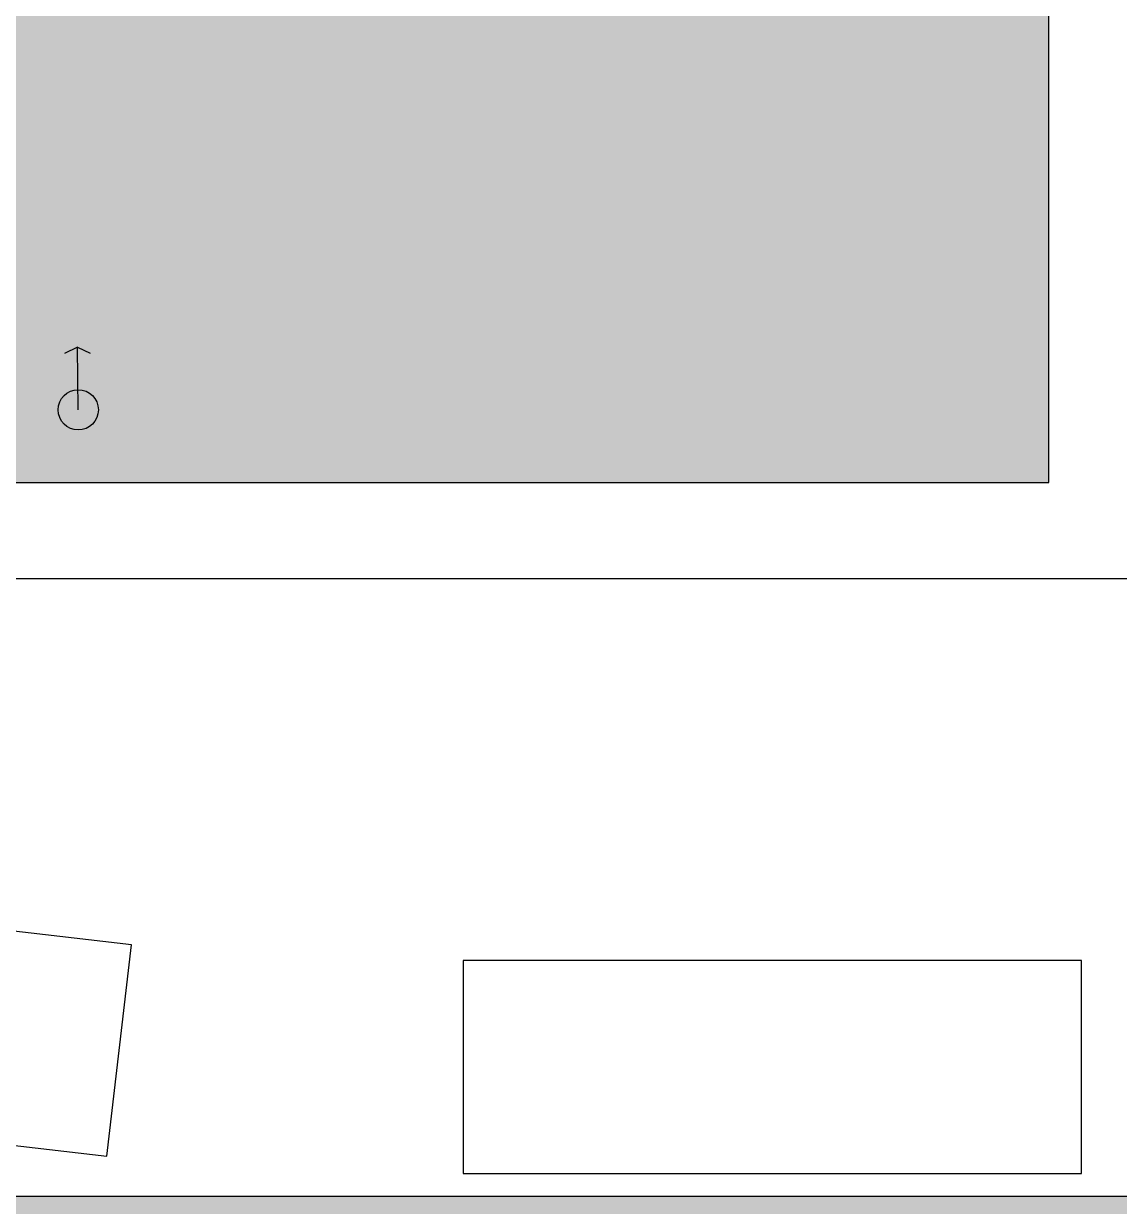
# Model space of a CAD drawing. Header units: millimetres. Extents: x 13722 to 114356, y -17117 to 61088.
# Drawn here: x 73308 to 76499, y 7934 to 11380 of the extents above; entities that cross this region are included whole.
import ezdxf

# ---------------------------------------------------------------- set-up
doc = ezdxf.new("R2010")
doc.units = ezdxf.units.MM
for name, color, linetype in [('01', 3, 'Continuous'), ('03', 8, 'Continuous'), ('03_lighting', 3, 'Continuous')]:
    doc.layers.add(name, color=color, linetype=linetype)

msp = doc.modelspace()

# ---------------------------------------------------------------- hatches: boundary and pattern name
at = {"layer": '01', "lineweight": -2, "true_color": 0x999b37}
h = msp.add_hatch(dxfattribs=at)
h.set_pattern_fill('AR-SAND', color=55, scale=5)
h.set_pattern_definition([(37.5, (-19358.14, 21727.48), (-8.00016, 244.7066), [0, -193.04, 0, -215.9, 0, -206.375]), (7.5, (-19358.14, 21727.48), (224.7616, 358.4126), [0, -104.14, 0, -173.99, 0, -66.675]), (327.5, (-19514.35, 21727.48), (395.4962, 0.7186), [0, -63.5, 0, -228.6, 0, -298.45]), (317.5, (-19514.35, 21727.48), (381.7782, 111.4647), [0, -31.75, 0, -149.86, 0, -171.45])])
h.paths.add_polyline_path([(70453.8, 12983.3), (70453.8, 10764.6), (72599.6, 10043.3), (76293.8, 10043.3), (76293.8, 12983.3)], flags=17)
h.paths.add_polyline_path([(70453.8, 22943.3), (70453.8, 20883.3), (72903.8, 20883.3), (72903.8, 22943.3)], flags=17)
h.paths.add_polyline_path([(79063.8, 14353.3), (79063.8, 12513.3), (81313.8, 12513.3), (81313.8, 14353.3)], flags=17)
h.paths.add_polyline_path([(66994.8, 20603.3, 0.409585), (64324.8, 23223.3), (62204.1, 23223.3), (62204.1, 7963.3), (62204.1, 6963.3), (83214.7, 6963.3), (83214.7, 23223.3), (77183.8, 23223.3), (77183.8, 20603.3), (78783.8, 20603.3), (78783.8, 19033.3), (81593.8, 19033.3), (81593.8, 14633.3), (81593.8, 12233.3), (81593.8, 7963.3), (72553.8, 7963.3), (64324.8, 10463.3), (64324.8, 13163.3), (64324.8, 15543.3), (66994.8, 15543.3)])

# ---------------------------------------------------------------- linework, layer by layer
at = {"layer": '01'}
msp.add_line((81593.8, 7963.3), (72553.8, 7963.3), dxfattribs=at)
for points in [[(76573.8, 9763.3), (76573.8, 13263.3), (70173.8, 13263.3), (70173.8, 10563.3), (72553.8, 9763.3)], [(76293.8, 10043.3), (76293.8, 12983.3), (70453.8, 12983.3), (70453.8, 10764.6), (72599.6, 10043.3)]]:
    msp.add_lwpolyline(points, close=True, dxfattribs=at)
at = {"layer": '03'}
for points in [[(71762.2, 8288.4), (73550.2, 8080.4), (73621.8, 8696.3), (71833.9, 8904.3)], [(74588.2, 8030.3), (76388.2, 8030.3), (76388.2, 8650.3), (74588.2, 8650.3)]]:
    msp.add_lwpolyline(points, close=True, dxfattribs=at)
at = {"layer": '03_lighting'}
for p, q in [((73464.5, 10437.2), (73427.2, 10418.6)), ((73467, 10254.7), (73464.5, 10437.2)), ((73464.5, 10437.2), (73502.2, 10419.7))]:
    msp.add_line(p, q, dxfattribs=at)
msp.add_circle((73467, 10254.7), 58.6, dxfattribs=at)

doc.saveas('drawing.dxf')
